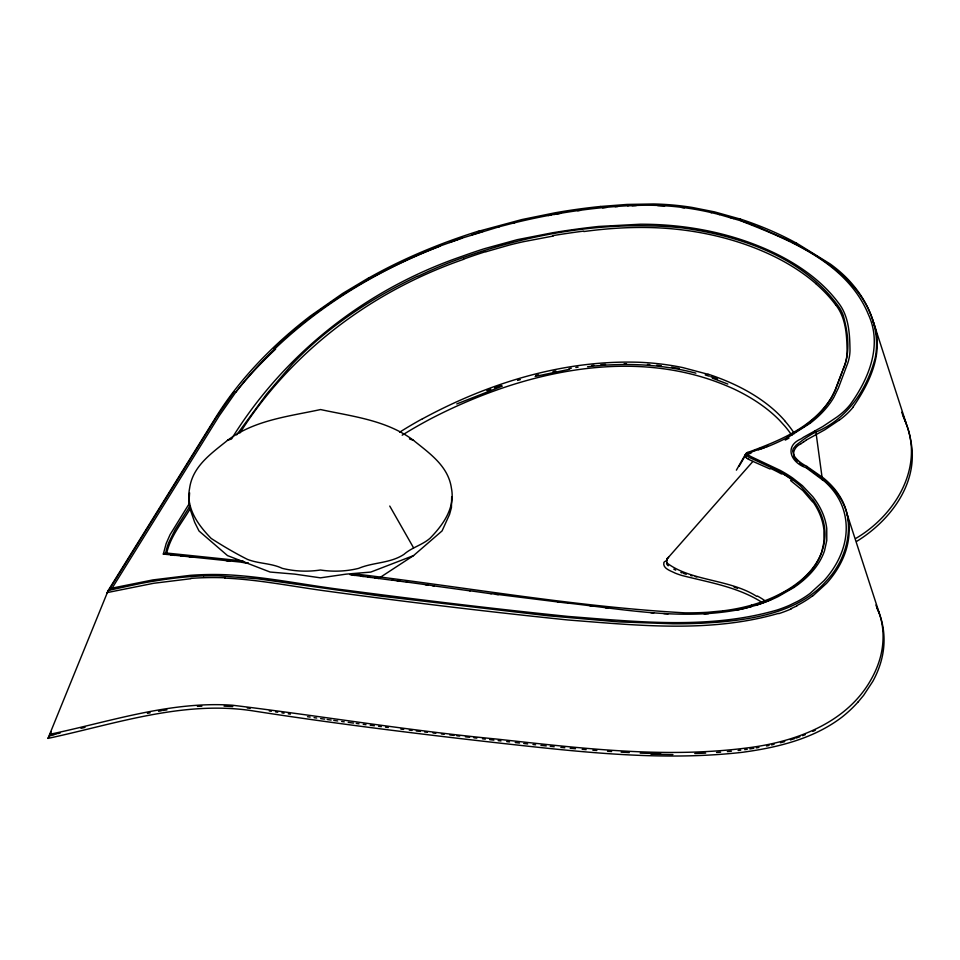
<?xml version="1.0" encoding="UTF-8"?>
<svg xmlns="http://www.w3.org/2000/svg" width="960" height="960" viewBox="0 0 960 960"><rect width="100%" height="100%" fill="white"/><g stroke="black" fill="none" stroke-linecap="round" stroke-linejoin="round"><path stroke-width="1.44" d="M189.6 492.816L188.976 501.936L189.624 507.696L194.664 522.3L199.02 531L227.508 555.6L270.108 572.04L294.78 574.128L320.448 577.836L346.104 574.14L370.788 572.076L413.532 555.6L442.068 530.916L449.544 514.428L451.428 507.612L451.692 496.644M248.34 562.896L163.32 554.076L166.188 543.48L170.1 534.6L189.444 503.316M758.16 449.76L759.228 448.644A1.956 0.708 74 0 1 759.576 448.56L760.26 449.184L769.512 445.836A192.384 111.072 0 0 0 789.252 436.536L810.084 423.312M166.452 554.388C169.884 537.012 181.68 523.308 190.368 508.392M753.288 451.344A35.604 23.7 8.6 0 0 751.38 451.956A15.144 8.748 0 0 0 748.944 452.868A4.776 2.76 0 0 0 747.72 453.828L746.544 453.756A1.74 1.368 25.9 0 0 745.896 453.984L745.08 455.256A4.524 2.64 18.4 0 0 745.308 456.324M842.724 370.272C850.812 353.004 848.124 332.856 843.156 315.132A110.856 64.008 0 0 0 839.88 308.376C804.636 257.58 740.82 235.86 681.984 227.856C603.576 219.924 523.548 234.648 450.204 262.284A439.524 253.764 0 0 0 427.908 271.644L417.408 276.48M842.256 371.736L835.584 389.376L831.084 398.556M51.18 731.868L49.5 735.888L53.736 734.892M858.108 701.916A193.812 111.9 0 0 1 841.944 717.144C813.36 738.972 777.12 747.624 742.092 752.34C661.836 761.388 581.04 752.04 501.18 743.268C419.064 734.004 337.02 723.924 255.348 711.264C184.92 699.504 116.112 723.792 48 738.396L108.204 590.46L215.652 417.552C231.408 392.076 250.944 369.096 272.52 348.396A648.528 374.424 0 0 1 310.44 315.96L342.528 293.532L368.76 277.824M190.848 578.712L153.732 583.272L107.352 592.56M746.34 457.692A9.24 6.048 -0.1 0 1 745.62 456.9L746.196 455.748A1.812 1.308 -42.1 0 1 746.82 455.172L748.044 454.68L749.184 455.592A17.376 10.032 0 0 0 749.64 455.868A30.612 17.676 0 0 0 751.704 456.948L780.132 470.34A143.892 83.076 0 0 1 792.732 478.068L802.392 485.676L812.808 496.704A159.672 92.184 0 0 1 826.752 528.48L826.788 540.444L824.544 550.668A138.372 79.896 0 0 1 794.016 587.424M736.38 470.172L745.212 454.764M739.104 466.248L745.128 455.952M107.208 592.908L216.54 416.988L234.132 391.908M109.416 589.944L112.152 588.108L219.288 415.716L236.808 390.744A670.356 387.024 0 0 1 276.264 347.472C323.28 302.892 380.052 269.352 440.34 246.072M48 738.396L50.292 734.712M190.104 505.956L175.056 529.812L168.696 542.688A172.584 99.648 0 0 0 165.696 552.948L243.156 560.976M231.816 438.48C284.94 352.884 366.756 288.9 462.072 256.308A419.352 242.112 0 0 1 484.62 248.64L517.368 239.652L552.456 232.788A526.02 303.696 0 0 1 567.768 230.388A483.432 279.108 0 0 1 598.74 226.452L640.368 224.22A210.54 121.548 0 0 1 656.568 224.568C698.184 226.416 739.74 235.836 777.192 254.328A230.676 133.176 0 0 1 818.076 281.136A234.624 135.456 0 0 1 838.164 302.544C849 315.984 849.78 334.092 849.996 350.616A127.26 73.476 0 0 1 847.848 362.88L838.392 388.02L833.808 397.368A157.092 90.696 0 0 1 810.072 423.3M236.688 434.832L266.736 393.96L292.608 363.78A517.596 298.836 0 0 1 417.204 276.348M239.964 432.936C291.648 351.06 372.48 290.904 463.596 259.344M852.816 407.364C869.76 382.956 884.52 352.32 873.456 322.224C862.62 286.068 830.52 262.596 798.708 245.748M858.156 701.928L863.652 695.304L872.772 681.432A241.956 139.692 0 0 0 881.544 659.556C885.96 642.564 884.592 624.072 876.984 608.172M770.016 468.984L752.94 461.4L667.044 558.936A2.544 1.836 41.9 0 0 666.852 559.848L667.02 560.604M273.756 348.432C321.048 303.648 378.096 269.916 438.72 246.516M227.508 440.376C211.452 453.372 192.672 466.128 189.6 488.28C185.64 507.984 198.216 525.216 211.188 538.44C222.9 545.988 234.888 553.056 247.38 559.344C258.696 563.844 271.176 563.052 282.264 568.344C294.756 571.428 307.728 571.932 320.448 570.012C333.168 571.944 346.14 571.44 358.632 568.368C373.32 562.152 390.192 563.448 403.908 554.412C411.696 547.5 422.076 545.136 429.924 538.38C442.884 525.132 455.424 507.888 451.416 488.196C448.32 466.08 429.552 453.36 413.532 440.376C386.724 420.132 352.488 416.472 320.568 409.548C288.612 416.448 254.328 420.096 227.508 440.376L231.624 438.9M812.544 596.184L826.572 583.332A194.016 112.008 0 0 0 837.336 569.052A204.288 117.948 0 0 0 849.132 532.272C849.564 520.368 846.576 508.38 840.396 498.192M801.204 443.616L803.64 441.804M805.704 425.556L807.792 424.02M800.844 443.88C793.632 446.952 790.488 456.012 797.616 461.148M839.148 420.168L824.856 429.768L805.776 440.328M804.66 426.324L787.308 437.04M856.68 541.38C890.724 520.392 919.536 482.364 910.692 440.304A274.788 158.652 0 0 0 903.216 416.412M855.66 538.512C894.276 515.952 923.724 469.152 906.336 423.924L872.784 320.172M378.816 578.292L413.532 555.6M794.04 587.436L778.236 596.544A128.448 74.16 0 0 1 756.864 605.004L748.584 607.38A120.852 69.768 0 0 1 735.696 610.236C680.04 620.076 623.7 609.348 568.26 603.132M741.144 220.932C789.276 239.892 847.188 262.68 868.452 314.604C882.708 345.612 868.572 379.14 850.14 404.688A105.96 61.176 0 0 1 836.832 417.12L822.72 426.576L803.544 437.208A69.12 39.912 0 0 0 801.3 438.768C783.312 446.352 791.376 463.332 806.736 467.892M54.336 734.544L56.844 733.824M746.292 453.672L747.504 452.532A1.836 1.032 61.4 0 1 747.996 452.436L748.956 452.88M422.556 418.788C488.28 383.136 562.68 360.036 637.98 362.232A162.288 93.888 -0.1 0 1 682.8 367.596L707.964 374.28M797.064 605.796L791.172 608.568M812.88 731.388L815.328 730.224M815.928 432.06C847.14 419.256 867.156 389.424 875.244 357.672C881.832 323.388 862.368 289.404 836.172 268.524A176.508 101.904 0 0 0 830.304 264.024L796.296 242.964M770.676 599.628L791.856 588.072A135.444 78.264 -0.1 0 0 821.76 551.988L823.956 541.956L823.944 530.184A157.188 91.224 -0.2 0 0 812.832 501.6M163.32 554.076L164.412 553.644M456.78 403.944L502.356 386.076M666.636 560.64L664.764 561.576A5.28 3.048 0 0 0 663.876 562.512C662.424 568.56 670.944 570.9 675.096 573.096A57.588 33.252 0 0 0 682.104 575.532C708.6 582.3 736.332 586.704 760.044 601.14A98.844 57.06 0 0 1 762.504 602.724M766.74 446.664L767.844 446.208M751.476 451.836L752.46 451.452A32.952 19.02 0 0 1 755.532 450.408A32.22 18.6 0 0 1 757.008 450.012L758.796 449.568A31.524 18.204 0 0 0 760.26 449.184M802.632 735.696L805.26 734.664M763.44 447.96L764.544 447.54M440.064 246.012L462.036 238.188M486.864 390.612L490.764 389.184M795.936 738.132L799.98 736.692M761.22 448.776L762.324 448.368M449.532 242.46L459.168 239.064M494.7 387.78L501.312 385.512M460.536 238.572L499.488 226.692M790.404 739.932L794.556 738.588M758.964 449.508L760.092 449.148M778.572 613.356C710.244 633.264 637.764 625.368 567.948 619.98C488.016 611.748 408.216 602.208 328.596 591.336C294.036 586.8 259.764 579.624 224.868 578.112M471.732 234.864L483.096 231.336M485.988 251.736L508.992 245.148A284.388 164.928 0.1 0 1 523.308 241.728L553.236 236.04M479.148 231.084L521.964 219.54L555.384 212.736A381.276 220.128 0 0 1 600.672 206.46M751.464 605.16C784.38 595.848 823.788 573.3 825.036 534.876A157.344 90.84 0 0 0 813.408 500.472M517.56 380.4L520.332 379.608M748.752 607.236L751.476 606.492M780.456 742.764L784.764 741.6M498.228 227.004L514.788 222.72M49.656 734.34C109.944 721.728 170.112 700.944 232.452 705.228C320.388 715.932 407.892 730.524 496.14 739.02C579.996 748.128 665.112 758.856 749.304 747.648C796.668 741.408 847.74 722.616 871.788 678.228A243.876 140.796 0 0 0 878.376 663.588C884.064 647.604 884.82 629.736 879.408 613.572L847.392 515.028M535.728 375.48L538.572 374.784M754.212 450.732L756.144 450.276M513.648 223.008C551.16 213.804 589.5 207.78 628.08 205.74M57.936 733.572L60.12 733.056M535.14 376.452L569.664 369.252M108.204 590.46L139.74 583.656A360.18 207.948 0 0 1 150.024 581.76L166.272 579.204M112.152 588.108L152.94 579.912L190.488 575.328A183.096 105.708 0 0 1 225.06 574.704C265.692 576.564 305.568 585.264 345.864 590.148C419.928 599.88 494.112 608.868 568.428 616.464C637.596 621.792 709.404 629.676 777.12 610.008A113.592 65.58 0 0 0 789.408 605.352L797.868 601.224A110.484 63.78 0 0 0 810.204 593.304L823.98 580.692A191.04 110.292 0 0 0 834.564 566.628A201.924 116.58 0 0 0 845.88 534.732C847.284 521.664 844.488 508.152 837.624 496.908A126.204 72.864 0 0 0 824.736 481.512L806.508 468.024M80.976 728.328L85.032 727.416M771.576 744.912L774.072 744.348M766.548 745.992L769.08 745.476M552.948 371.556L555.864 370.98M147.396 713.34L150.168 712.8M548.172 215.568L551.1 215.04M554.04 214.512L561.372 213.204M158.52 711.264L161.316 710.772M756.348 747.888L758.916 747.456M569.1 368.568L571.332 368.208M162.708 710.52L166.944 709.86M749.88 748.932L753.768 748.332M575.832 367.524L578.088 367.188M744.672 749.664L747.276 749.304M577.716 210.72L580.464 210.372M583.824 231.552C613.092 227.592 642.78 226.14 672.228 228.828A191.292 110.724 -0.1 0 1 692.952 231.396C721.464 235.908 749.472 244.224 775.368 257.052A227.58 131.592 -0.1 0 1 815.748 283.548M738.12 750.504L740.736 750.168M723.084 610.836L707.724 612.276A186.888 107.904 0 0 1 685.032 612.852C574.44 606.744 465.024 586.98 355.104 573.96M600.672 206.472L626.904 204.444L653.628 203.976A163.98 94.668 0 0 1 692.256 207.456L714.504 211.872L740.172 219.048M602.58 207.84L606.756 207.432M591.732 365.532L594.024 365.304M727.368 751.62L731.4 751.224M587.58 366.744C623.688 362.616 660.636 363.888 695.892 373.152M716.544 752.484L720.612 752.184M615.144 206.7L617.952 206.496M600.924 364.704L605.532 364.38M704.112 613.944L708.576 613.668M197.4 706.416L201.864 706.164M627.84 205.908C655.92 203.952 684.312 206.268 711.72 212.712M705.672 753.108L694.764 753.528M632.088 205.716L636.336 205.572M203.616 575.928L209.58 575.796A166.836 96.324 0 0 1 218.652 575.82L257.52 578.76L380.892 596.148L547.932 615.78L618.708 621.888L672.792 623.796A350.352 202.272 0 0 0 701.376 623.256L716.124 622.356A240.06 138.6 0 0 0 724.728 621.6C761.364 617.904 801.576 609.696 826.824 580.476C848.52 557.592 857.196 519.348 837.324 492.636M624.168 363.708L626.508 363.708M651.012 754.236L672.936 754.572M660.66 753.696L640.2 753.108M657.624 205.596L664.704 205.932M224.064 706.104L232.824 706.608M663.816 613.632L668.136 613.872M621.144 752.16L629.304 752.604M607.56 751.296L611.64 751.56M592.848 750.204L596.856 750.528M650.868 612.732L653.736 612.972M582.168 749.328L586.164 749.676M570.168 748.272L575.496 748.764M560.856 747.396L564.84 747.78M170.784 554.976L175.044 555.408M180.72 555.996L183.564 556.284M189.24 556.872L193.5 557.304M546.24 745.932L540.924 745.38M550.224 746.34L554.208 746.748M226.164 560.688L230.424 561.132M241.776 562.332L246.036 562.788M532.968 744.528L535.62 744.816M523.68 743.508L527.664 743.952M515.232 742.572L519.504 743.052M506.676 741.6L509.532 741.924M247.296 707.988L250.164 708.312M498.132 740.616L500.976 740.94M441.42 733.968L444.216 734.304M449.808 734.952L454.008 735.456M456.852 735.78L459.696 736.116M465.396 736.788L469.656 737.292M473.928 737.796L476.784 738.132M482.472 738.792L485.316 739.128M489.588 739.62L493.86 740.124M568.848 603.324L490.596 593.568M557.544 601.992L560.364 602.328M433.032 732.972L435.828 733.308M416.256 730.968L420.444 731.472M424.644 731.976L427.44 732.312M409.272 730.128L412.056 730.464M605.58 607.824L608.4 608.172M400.884 729.108L403.68 729.444M350.076 574.704L392.94 580.332M352.104 575.088L354.924 575.436M360.564 576.144L363.384 576.504M590.028 605.88L592.86 606.228M378.564 726.324L381.348 726.672M385.536 727.2L388.32 727.548M681.576 207.48L684.384 207.828M370.2 725.256L374.376 725.784M367.608 577.044L370.428 577.404M374.652 577.944L378.876 578.484M356.268 723.444L359.052 723.816M363.228 724.356L366.012 724.716M392.28 580.128L407.004 582.204M397.164 580.896L399.972 581.268M348.216 722.376L353.484 723.084M495.468 594.336L498.276 594.708M341.64 721.5L344.268 721.848M406.344 582L434.424 585.84M491.256 593.772L469.512 590.688M425.28 584.7L428.088 585.084M432.3 585.66L470.196 590.892M333.756 720.42L337.692 720.96M327.18 719.508L331.128 720.06M320.616 718.584L324.552 719.148M314.064 717.648L316.68 718.032M307.512 716.7L310.128 717.084M269.268 710.928L271.38 711.252M275.604 711.888L277.716 712.212M281.94 712.86L284.052 713.184M288.276 713.82L290.388 714.144M695.244 576.6L696.768 576.948M710.652 212.436L719.652 214.608M690.672 575.508L692.184 575.88M718.476 214.308L742.596 221.304M728.712 217.056L733.812 218.556M686.268 574.308L683.496 573.42M705.204 374.94L709.332 376.236M743.808 221.724L748.668 223.38M734.112 587.112L737.484 588.288M409.452 438.924L413.532 440.376M749.88 223.8L755.82 225.984M680.82 572.448L682.152 572.94M712.332 378.144L727.812 384.06M757.008 226.416L790.464 241.284M752.94 461.4L748.548 459.3M807.66 468.216L810.216 469.728M806.88 466.44L823.44 477.996A131.58 75.972 0 0 1 837.396 492.612M675.036 569.82L675.684 570.168M791.712 241.944L796.704 244.572M805.956 467.328L806.796 467.784M756.78 596.424C729.96 579.048 690.84 581.316 666.84 562.896A2.544 1.956 -31.3 0 0 666.636 563.904L667.812 565.512A2.532 1.956 -31.3 0 0 668.508 565.68M673.788 569.124L674.412 569.484M802.812 465.432L803.568 465.924M811.068 470.268L827.184 482.448M747.588 458.712L746.292 457.716M802.068 464.928L799.368 462.816M790.608 480.564L802.884 490.62L812.412 501.696M813.456 500.46L800.904 486.42A137.544 79.416 0 0 0 777.42 470.496L749.112 457.356L746.328 455.232L746.4 452.976C776.004 441.936 808.068 429.78 827.628 403.224A162.648 93.912 0 0 0 834.768 391.08L844.968 364.392A124.092 72.096 -0.9 0 0 847.104 352.308C846.876 335.976 846.228 318.072 835.608 304.704M389.748 506.052L413.532 547.776M794.184 455.664L792.72 451.548A16.332 9.432 0 0 1 793.416 448.476L796.224 445.068L804.324 438.9A74.904 43.248 0 0 1 806.268 437.592L811.14 434.568A53.844 31.08 0 0 1 815.928 432.06M875.904 605.04L879.408 613.572M901.716 412.26L906.336 423.924M816.228 434.268L822.444 480.108M740.208 219.012A286.644 165.492 0 0 1 796.2 243.024M806.928 466.404A44.736 25.824 0 0 1 794.052 455.7M166.284 579.252A212.988 122.964 0 0 1 203.604 575.868M368.88 277.896A493.212 284.748 0 0 1 479.04 230.964M751.476 605.172A124.068 71.628 0 0 1 723.072 610.824M402.192 435.192A488.568 282.072 0 0 1 431.556 418.368C522.492 371.4 636.696 344.4 733.692 388.908A191.688 110.676 0 0 1 779.388 420.168L784.836 426.12A203.88 117.708 0 0 1 791.892 435.396M757.44 596.028A100.956 58.14 -0.5 0 1 764.4 600.336M667.02 562.284A10.308 6.12 5.8 0 1 666.792 559.476M667.26 558.432A5.316 3.012 17.4 0 1 667.932 557.784M666.852 559.5A7.296 4.248 11.8 0 1 667.536 558.552M667.728 557.772A6.624 3.06 3.3 0 1 668.604 557.328M710.736 376.644A194.172 112.104 0 0 1 717.444 378.984M647.472 364.428A165.228 95.4 0 0 1 649.788 364.608M656.7 365.232A165.228 95.4 0 0 1 661.284 365.748M671.496 367.188A165.228 95.4 0 0 1 679.308 368.556M785.292 421.476A205.2 118.692 -0.1 0 1 794.436 433.608M708.072 374.172A191.208 110.688 -0.1 0 1 785.4 421.44M399.6 432.216A488.208 282.084 0 0 1 422.472 418.728M463.44 259.2A415.824 240.108 0 0 1 485.844 251.58M553.02 235.62A513.132 289.908 -0.3 0 1 583.644 231.108M815.664 283.572A231.624 133.92 -0.1 0 1 835.524 304.728M830.94 398.532A154.056 88.596 -0.4 0 1 807.552 423.912M789.012 438.072A188.664 109.008 0 0 1 785.244 440.1M748.632 453.936A15.54 5.7 -5.9 0 1 751.02 453.204M164.424 553.416A3.132 1.956 -66.5 0 1 165.228 553.332M748.068 454.668A2.22 1.284 0 0 1 747.756 453.852M748.692 459.168A22.716 16.068 -10.2 0 1 747.732 458.604M770.688 468.48A159.624 94.68 -1.8 0 1 781.548 474.012M782.352 473.532A140.472 83.952 -2.2 0 1 792.084 479.82M770.772 599.712A124.356 72.012 0 0 1 755.58 605.388M747.408 607.632A118.128 67.98 -0.2 0 1 736.236 610.176M745.332 454.8A6.18 3.3 5.7 0 1 746.544 453.804M235.716 392.316A673.248 387.636 -0.3 0 1 275.64 349.104M827.112 482.484A129.12 74.496 0.1 0 1 840.312 498.216M812.268 596.076A112.704 64.896 -0.2 0 1 796.8 605.616M791.472 608.796A116.364 67.896 0.3 0 1 778.836 613.632M190.776 578.4A179.556 105.456 0.1 0 1 224.904 577.788M107.28 592.524A4.692 2.664 -60.9 0 1 109.344 590.064M814.848 431.172A2.568 1.296 65.7 0 1 816.204 433.728M803.772 441.864A66.252 36.972 -1.7 0 1 805.92 440.4M852.948 407.388A108.648 63.36 0.6 0 1 839.22 420.204"/></g></svg>
